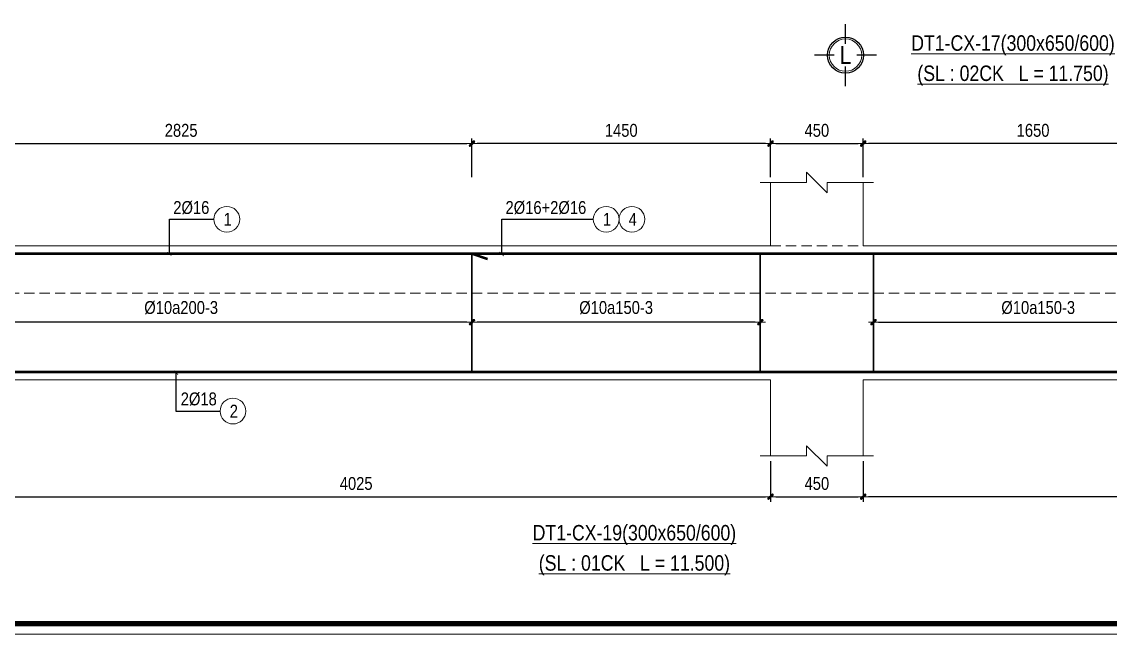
# Model space of a CAD drawing. Header units: millimetres. Extents: x 397144 to 8960116, y 345581 to 674207.
# Drawn here: x 4935623 to 4940909, y 602485 to 605460 of the extents above; entities that cross this region are included whole.
import ezdxf
from ezdxf.enums import TextEntityAlignment as Align
from ezdxf.xclip import XClip

# ---------------------------------------------------------------- set-up
doc = ezdxf.new("R2010")
doc.units = ezdxf.units.MM
doc.header["$XCLIPFRAME"] = 0
doc.header["$PDSIZE"] = -10
doc.linetypes.add('HIDDEN', pattern=[0.375, 0.25, -0.125])
doc.layers.get('0').update_dxf_attribs({"linetype": 'CONTINUOUS'})
doc.layers.get('Defpoints').update_dxf_attribs({"color": 12, "linetype": 'CONTINUOUS'})
for name, color, linetype, lineweight in [('2', 2, 'CONTINUOUS', 20), ('CDAI', 8, 'CONTINUOUS', 30), ('CTHEP', 2, 'CONTINUOUS', 50), ('DBAO', 3, 'CONTINUOUS', 20), ('DGIONG', 4, 'CONTINUOUS', 13), ('KTH', 150, 'CONTINUOUS', 5), ('Net khuat', 8, 'HIDDEN', 13), ('STICK', 1, 'CONTINUOUS', 9), ('TEXT', 7, 'CONTINUOUS', 15)]:
    doc.layers.add(name, color=color, linetype=linetype, lineweight=lineweight)
doc.layers.add('8', color=8, linetype='CONTINUOUS')
doc.styles.add('HELVECONDENSE', font='VHELVCN_0.TTF')
doc.styles.add('Star-HelCon', font='VHELVCN_0.TTF')
doc.styles.add('TTP-HelCon', font='VHELVCN_0.TTF')
doc.styles.add('VNI-HELVE-CONDENSE', font='VHELVCN_0.TTF')
doc.dimstyles.new('kc-25', dxfattribs={"dimtxt": 62.5, "dimasz": 20, "dimexe": 20, "dimexo": 50, "dimgap": 25, "dimtad": 3, "dimdec": 0, "dimzin": 0, "dimdsep": 46, "dimtxsty": 'VNI-HELVE-CONDENSE', "dimblk": 'DIM', "dimcen": 2.5, "dimclrd": 256, "dimclre": 154, "dimclrt": 7, "dimaunit": 1, "dimadec": 0, "dimazin": 0, "dimtfac": 1, "dimtdec": 0, "dimtix": 1, "dimtmove": 0, "dimatfit": 3, "dimldrblk": 'DOT', "dimfxl": 1, "dimtolj": 1, "dimtzin": 0, "dimarcsym": 0})
doc.dimstyles.new('TTP-25', dxfattribs={"dimscale": 25, "dimtxt": 2.5, "dimasz": 1, "dimexe": 1, "dimexo": 1, "dimgap": 0.09, "dimtad": 0, "dimdec": 4, "dimrnd": 5, "dimzin": 9, "dimdsep": 46, "dimtxsty": 'TTP-HelCon', "dimblk": 'Stick1', "dimcen": 0.09, "dimdle": 1.5, "dimclrd": 256, "dimclre": 256, "dimclrt": 7, "dimadec": 0, "dimazin": 0, "dimtfac": 1, "dimtdec": 4, "dimtmove": 0, "dimatfit": 3, "dimldrblk": '_ArchTick1', "dimfxl": 1, "dimtvp": 1, "dimtolj": 1, "dimtzin": 0, "dimarcsym": 0})

# ---------------------------------------------------------------- blocks, each defined once
blk = doc.blocks.new('DIM')
h = blk.add_hatch(color=1)
h.paths.add_polyline_path([(0.49, 0.29, 1), (0.29, 0.49), (-0.19, 0), (0.19, 0)])
h.paths.add_polyline_path([(0.19, 0), (-0.19, 0), (-0.49, -0.29, 1), (-0.29, -0.49)])
at = {"color": 9}
for p, q in [((-0.19, 0), (-1.5, 0)), ((0.19, 0), (1.5, 0))]:
    blk.add_line(p, q, dxfattribs=at)
at = {"color": 1}
for p, q in [((-0.49, -0.29), (0.29, 0.49)), ((-0.29, -0.49), (0.49, 0.29)), ((-0.19, 0), (0.19, 0))]:
    blk.add_line(p, q, dxfattribs=at)
blk.add_arc((-0.39, -0.39), 0.138, 135, 315, dxfattribs=at)
blk = doc.blocks.new('Stick1')
at = {"layer": 'STICK'}
h = blk.add_hatch(color=256, dxfattribs=at)
edge = h.paths.add_edge_path()
edge.add_line((0.3, 0.5), (-0.5, -0.3))
edge.add_arc((-0.4, -0.4), 0.141, 135, 315)
edge.add_line((-0.3, -0.5), (0.5, 0.3))
edge.add_arc((0.4, 0.4), 0.141, 315, 495)
blk.add_line((1, 0), (-1, 0), dxfattribs=at)
blk.add_lwpolyline([(0.3, 0.5), (-0.5, -0.3, 1), (-0.3, -0.5), (0.5, 0.3, 1), (0.3, 0.5, 1)], format="xyb", dxfattribs=at)
blk = doc.blocks.new('*D571')
at = {"layer": 'Defpoints', "color": 0, "transparency": 16777216}
for p in [(4934984.7, 604075), (4937809.7, 604071), (4934984.7, 604001)]:
    blk.add_point(p, dxfattribs=at)
at = {"layer": 'KTH', "lineweight": -2, "transparency": 16777216}
for p, q in [((4934984.7, 604050), (4934984.7, 603976)), ((4937809.7, 604046), (4937809.7, 603976)), ((4937784.7, 604001), (4935009.7, 604001))]:
    blk.add_line(p, q, dxfattribs=at)
at = {"layer": 'KTH', "lineweight": -2, "transparency": 16777216, "xscale": 25, "yscale": 25, "zscale": 25, "rotation": 180}
blk.add_blockref('Stick1', (4934984.7, 604001), dxfattribs=at)
at = {"layer": 'KTH', "lineweight": -2, "transparency": 16777216, "xscale": 25, "yscale": 25, "zscale": 25}
blk.add_blockref('Stick1', (4937809.7, 604001), dxfattribs=at)
at = {"layer": 'KTH', "color": 7, "transparency": 16777216, "insert": (4936397.2, 604070.9), "char_height": 62.5, "attachment_point": 5, "style": 'TTP-HelCon'}
blk.add_mtext('\\A1;Þ10a200-3', dxfattribs=at)
blk = doc.blocks.new('_ArchTick1')
at = {"color": 0, "const_width": 3.81}
blk.add_lwpolyline([(-12.7, -12.7), (12.7, 12.7)], dxfattribs=at)
blk = doc.blocks.new('*D578')
at = {"layer": 'Defpoints', "color": 0, "transparency": 16777216}
for p in [(4937809.7, 604868.4), (4934984.7, 604679.4), (4937809.7, 604679.4)]:
    blk.add_point(p, dxfattribs=at)
at = {"layer": 'KTH', "lineweight": -2, "transparency": 16777216}
for p, q in [((4934984.7, 604704.4), (4934984.7, 604893.4)), ((4935009.7, 604868.4), (4937784.7, 604868.4)), ((4937809.7, 604704.4), (4937809.7, 604893.4))]:
    blk.add_line(p, q, dxfattribs=at)
at = {"layer": 'KTH', "lineweight": -2, "transparency": 16777216, "xscale": 25, "yscale": 25, "zscale": 25, "rotation": 180}
blk.add_blockref('Stick1', (4934984.7, 604868.4), dxfattribs=at)
at = {"layer": 'KTH', "lineweight": -2, "transparency": 16777216, "xscale": 25, "yscale": 25, "zscale": 25}
blk.add_blockref('Stick1', (4937809.7, 604868.4), dxfattribs=at)
at = {"layer": 'KTH', "color": 7, "transparency": 16777216, "insert": (4936397.2, 604932.2), "char_height": 62.5, "attachment_point": 5, "style": 'TTP-HelCon'}
blk.add_mtext('\\A1;2825', dxfattribs=at)
blk = doc.blocks.new('*D584')
at = {"layer": 'Defpoints', "color": 0, "transparency": 16777216}
for p in [(4939709.7, 604868.4), (4939259.7, 604679.4), (4939709.7, 604679.4)]:
    blk.add_point(p, dxfattribs=at)
at = {"layer": 'KTH', "lineweight": -2, "transparency": 16777216}
for p, q in [((4939259.7, 604704.4), (4939259.7, 604893.4)), ((4939284.7, 604868.4), (4939684.7, 604868.4)), ((4939709.7, 604704.4), (4939709.7, 604893.4))]:
    blk.add_line(p, q, dxfattribs=at)
at = {"layer": 'KTH', "lineweight": -2, "transparency": 16777216, "xscale": 25, "yscale": 25, "zscale": 25, "rotation": 180}
blk.add_blockref('Stick1', (4939259.7, 604868.4), dxfattribs=at)
at = {"layer": 'KTH', "lineweight": -2, "transparency": 16777216, "xscale": 25, "yscale": 25, "zscale": 25}
blk.add_blockref('Stick1', (4939709.7, 604868.4), dxfattribs=at)
at = {"layer": 'KTH', "color": 7, "transparency": 16777216, "insert": (4939484.7, 604932.2), "char_height": 62.5, "attachment_point": 5, "style": 'TTP-HelCon'}
blk.add_mtext('\\A1;450', dxfattribs=at)
blk = doc.blocks.new('*D585')
at = {"layer": 'Defpoints', "color": 0, "transparency": 16777216}
for p in [(4937809.7, 604868.4), (4937809.7, 604679.4), (4939259.7, 604679.4)]:
    blk.add_point(p, dxfattribs=at)
at = {"layer": 'KTH', "lineweight": -2, "transparency": 16777216}
for p, q in [((4937809.7, 604704.4), (4937809.7, 604893.4)), ((4939234.7, 604868.4), (4937834.7, 604868.4)), ((4939259.7, 604704.4), (4939259.7, 604893.4))]:
    blk.add_line(p, q, dxfattribs=at)
at = {"layer": 'KTH', "lineweight": -2, "transparency": 16777216, "xscale": 25, "yscale": 25, "zscale": 25, "rotation": 180}
blk.add_blockref('Stick1', (4937809.7, 604868.4), dxfattribs=at)
at = {"layer": 'KTH', "lineweight": -2, "transparency": 16777216, "xscale": 25, "yscale": 25, "zscale": 25}
blk.add_blockref('Stick1', (4939259.7, 604868.4), dxfattribs=at)
at = {"layer": 'KTH', "color": 7, "transparency": 16777216, "insert": (4938534.7, 604932.2), "char_height": 62.5, "attachment_point": 5, "style": 'TTP-HelCon'}
blk.add_mtext('\\A1;1450', dxfattribs=at)
blk = doc.blocks.new('*D586')
at = {"layer": 'Defpoints', "color": 0, "transparency": 16777216}
for p in [(4939709.7, 604868.4), (4939709.7, 604679.4), (4941359.7, 604679.4)]:
    blk.add_point(p, dxfattribs=at)
at = {"layer": 'KTH', "lineweight": -2, "transparency": 16777216}
for p, q in [((4939709.7, 604704.4), (4939709.7, 604893.4)), ((4941334.7, 604868.4), (4939734.7, 604868.4)), ((4941359.7, 604704.4), (4941359.7, 604893.4))]:
    blk.add_line(p, q, dxfattribs=at)
at = {"layer": 'KTH', "lineweight": -2, "transparency": 16777216, "xscale": 25, "yscale": 25, "zscale": 25, "rotation": 180}
blk.add_blockref('Stick1', (4939709.7, 604868.4), dxfattribs=at)
at = {"layer": 'KTH', "lineweight": -2, "transparency": 16777216, "xscale": 25, "yscale": 25, "zscale": 25}
blk.add_blockref('Stick1', (4941359.7, 604868.4), dxfattribs=at)
at = {"layer": 'KTH', "color": 7, "transparency": 16777216, "insert": (4940534.7, 604932.2), "char_height": 62.5, "attachment_point": 5, "style": 'TTP-HelCon'}
blk.add_mtext('\\A1;1650', dxfattribs=at)
blk = doc.blocks.new('*D589')
at = {"layer": 'Defpoints', "color": 0, "transparency": 16777216}
for p in [(4939259.7, 603351), (4935234.7, 603271), (4939259.7, 603153)]:
    blk.add_point(p, dxfattribs=at)
at = {"layer": 'KTH', "lineweight": -2, "transparency": 16777216}
for p, q in [((4939259.7, 603326), (4939259.7, 603128)), ((4935234.7, 603246), (4935234.7, 603128)), ((4935259.7, 603153), (4939234.7, 603153))]:
    blk.add_line(p, q, dxfattribs=at)
at = {"layer": 'KTH', "lineweight": -2, "transparency": 16777216, "xscale": 25, "yscale": 25, "zscale": 25, "rotation": 180}
blk.add_blockref('Stick1', (4935234.7, 603153), dxfattribs=at)
at = {"layer": 'KTH', "lineweight": -2, "transparency": 16777216, "xscale": 25, "yscale": 25, "zscale": 25}
blk.add_blockref('Stick1', (4939259.7, 603153), dxfattribs=at)
at = {"layer": 'KTH', "color": 7, "transparency": 16777216, "insert": (4937247.2, 603216.9), "char_height": 62.5, "attachment_point": 5, "style": 'TTP-HelCon'}
blk.add_mtext('\\A1;4025', dxfattribs=at)
blk = doc.blocks.new('*D590')
at = {"layer": 'Defpoints', "color": 0, "transparency": 16777216}
for p in [(4939709.7, 603351), (4944734.7, 603271), (4939709.7, 603153)]:
    blk.add_point(p, dxfattribs=at)
at = {"layer": 'KTH', "lineweight": -2, "transparency": 16777216}
for p, q in [((4939709.7, 603326), (4939709.7, 603128)), ((4944734.7, 603246), (4944734.7, 603128)), ((4944709.7, 603153), (4939734.7, 603153))]:
    blk.add_line(p, q, dxfattribs=at)
at = {"layer": 'KTH', "lineweight": -2, "transparency": 16777216, "xscale": 25, "yscale": 25, "zscale": 25, "rotation": 180}
blk.add_blockref('Stick1', (4939709.7, 603153), dxfattribs=at)
at = {"layer": 'KTH', "lineweight": -2, "transparency": 16777216, "xscale": 25, "yscale": 25, "zscale": 25}
blk.add_blockref('Stick1', (4944734.7, 603153), dxfattribs=at)
at = {"layer": 'KTH', "color": 7, "transparency": 16777216, "insert": (4942222.2, 603216.9), "char_height": 62.5, "attachment_point": 5, "style": 'TTP-HelCon'}
blk.add_mtext('\\A1;5025', dxfattribs=at)
blk = doc.blocks.new('*D591')
at = {"layer": 'Defpoints', "color": 0, "transparency": 16777216}
for p in [(4939259.7, 603351), (4939709.7, 603351), (4939709.7, 603153)]:
    blk.add_point(p, dxfattribs=at)
at = {"layer": 'KTH', "lineweight": -2, "transparency": 16777216}
for p, q in [((4939259.7, 603326), (4939259.7, 603128)), ((4939709.7, 603326), (4939709.7, 603128)), ((4939284.7, 603153), (4939684.7, 603153))]:
    blk.add_line(p, q, dxfattribs=at)
at = {"layer": 'KTH', "lineweight": -2, "transparency": 16777216, "xscale": 25, "yscale": 25, "zscale": 25, "rotation": 180}
blk.add_blockref('Stick1', (4939259.7, 603153), dxfattribs=at)
at = {"layer": 'KTH', "lineweight": -2, "transparency": 16777216, "xscale": 25, "yscale": 25, "zscale": 25}
blk.add_blockref('Stick1', (4939709.7, 603153), dxfattribs=at)
at = {"layer": 'KTH', "color": 7, "transparency": 16777216, "insert": (4939484.7, 603216.9), "char_height": 62.5, "attachment_point": 5, "style": 'TTP-HelCon'}
blk.add_mtext('\\A1;450', dxfattribs=at)
blk = doc.blocks.new('dau truc')
blk.add_circle((0, 0), 180)
at = {"layer": '8'}
for p, q in [((0, 127), (0, 345)), ((-127, 0), (-345, 0)), ((345, 0), (127, 0)), ((0, -345), (0, -127))]:
    blk.add_line(p, q, dxfattribs=at)
blk.add_circle((0, 0), 200, dxfattribs=at)
at = {"layer": 'TEXT', "style": 'HELVECONDENSE'}
blk.add_attdef('A', text='', height=233, dxfattribs=at).set_placement((0, 0), align=Align.MIDDLE)
blk = doc.blocks.new('*D607')
at = {"layer": 'Defpoints', "color": 0, "transparency": 16777216}
for p in [(4937809.7, 604075), (4939209.7, 604058.5), (4937809.7, 604001)]:
    blk.add_point(p, dxfattribs=at)
at = {"layer": 'KTH', "lineweight": -2, "transparency": 16777216}
for p, q in [((4937809.7, 604050), (4937809.7, 603976)), ((4939209.7, 604033.5), (4939209.7, 603976)), ((4939184.7, 604001), (4937834.7, 604001))]:
    blk.add_line(p, q, dxfattribs=at)
at = {"layer": 'KTH', "lineweight": -2, "transparency": 16777216, "xscale": 25, "yscale": 25, "zscale": 25, "rotation": 180}
blk.add_blockref('Stick1', (4937809.7, 604001), dxfattribs=at)
at = {"layer": 'KTH', "lineweight": -2, "transparency": 16777216, "xscale": 25, "yscale": 25, "zscale": 25}
blk.add_blockref('Stick1', (4939209.7, 604001), dxfattribs=at)
at = {"layer": 'KTH', "color": 7, "transparency": 16777216, "insert": (4938509.7, 604070.9), "char_height": 62.5, "attachment_point": 5, "style": 'TTP-HelCon'}
blk.add_mtext('\\A1;Þ10a150-3', dxfattribs=at)
blk = doc.blocks.new('*D610')
at = {"layer": 'Defpoints', "color": 0, "transparency": 16777216}
for p in [(4941359.7, 604075), (4939759.7, 604058.5), (4941359.7, 604001)]:
    blk.add_point(p, dxfattribs=at)
at = {"layer": 'KTH', "lineweight": -2, "transparency": 16777216}
for p, q in [((4939759.7, 604033.5), (4939759.7, 603976)), ((4941359.7, 604050), (4941359.7, 603976)), ((4939784.7, 604001), (4941334.7, 604001))]:
    blk.add_line(p, q, dxfattribs=at)
at = {"layer": 'KTH', "lineweight": -2, "transparency": 16777216, "xscale": 25, "yscale": 25, "zscale": 25, "rotation": 180}
blk.add_blockref('Stick1', (4939759.7, 604001), dxfattribs=at)
at = {"layer": 'KTH', "lineweight": -2, "transparency": 16777216, "xscale": 25, "yscale": 25, "zscale": 25}
blk.add_blockref('Stick1', (4941359.7, 604001), dxfattribs=at)
at = {"layer": 'KTH', "color": 7, "transparency": 16777216, "insert": (4940559.7, 604070.9), "char_height": 62.5, "attachment_point": 5, "style": 'TTP-HelCon'}
blk.add_mtext('\\A1;Þ10a150-3', dxfattribs=at)
blk = doc.blocks.new('CHG_XX_Khung ten')
blk.add_lwpolyline([(15, 579), (826, 579), (826, 15), (15, 15)], close=True)
at = {"color": 4, "linetype": 'Continuous', "const_width": 1}
blk.add_lwpolyline([(17, 577), (824, 577), (824, 17), (17, 17)], close=True, dxfattribs=at)
blk = doc.blocks.new('CX26')
at = {"layer": 'CTHEP'}
blk.add_line((5058990.32788, 546786.46273), (5097842.02123, 546786.41461), dxfattribs=at)
for points in [[(5098025.38601, 546467.2151), (5098025.38601, 547095.40231), (5058836.60282, 547095.46705), (5058836.60282, 546469.20456)], [(5058871.81958, 546849.86797), (5058871.81958, 546473.47789), (5058871.81958, 546473.47789), (5059405.47064, 546473.45484), (5065606.60282, 546473.42655), (5066180.64833, 546473.42466), (5097991.31059, 546473.40252), (5097991.31059, 546996.27803)]]:
    blk.add_lwpolyline(points, dxfattribs=at)
at = {"layer": 'DBAO'}
blk.add_lwpolyline([(5090956.60421, 546434.3673), (5098055.38602, 546434.35991), (5098055.38602, 547134.35662), (5065754.50907, 547134.40146)], dxfattribs=at)
at = {"layer": 'Net khuat', "ltscale": 200}
blk.add_lwpolyline([(5058806.60282, 546904.47786), (5098055.38602, 546904.47786)], dxfattribs=at)

msp = doc.modelspace()

# ---------------------------------------------------------------- linework, layer by layer
at = {"layer": 'CDAI', "ltscale": 52.5}
for p, q in [((4937809.73212, 604336.00344), (4937809.73212, 603756.00344)), ((4939209.73212, 604336.00344), (4939209.73212, 603756.00344)), ((4939759.73212, 604336.00344), (4939759.73212, 603756.00344))]:
    msp.add_line(p, q, dxfattribs=at)
at = {"layer": 'CTHEP'}
msp.add_line((4937884.73212, 604307.00344), (4937809.73212, 604332.00344), dxfattribs=at)
for points in [[(4945834.73212, 603759.95145), (4945834.73212, 603759.95145), (4945834.73212, 604312.00344, 0.4142135624), (4945814.73212, 604332.00344), (4933149.73176, 604332.00344, 0.414213562), (4933129.73176, 604312.00344), (4933129.73176, 603755.87143), (4933129.73176, 603755.87143)], [(4933177.37712, 604159.28091), (4933177.37712, 604159.28091), (4933177.37712, 603780.00344, 0.414213562), (4933197.37712, 603760.00344), (4945784.73212, 603760.00344), (4945784.73212, 604137.73035)]]:
    msp.add_lwpolyline(points, format="xyb", dxfattribs=at)
at = {"layer": 'DBAO'}
for points in [[(4933534.73176, 604679.39778), (4933534.73176, 604371.00344), (4939259.73212, 604371.00344)], [(4939259.73212, 604679.39778), (4939259.73212, 604371.00344)], [(4939709.73212, 604371.00344), (4945434.73212, 604371.00344), (4945434.73212, 604679.39778)], [(4939709.73212, 604679.39778), (4939709.73212, 604371.00344)], [(4933534.73176, 603351.00344), (4933534.73176, 603721.00344), (4939259.73212, 603721.00344)], [(4939259.73212, 603351.00344), (4939259.73212, 603721.00344)], [(4939709.73212, 603721.00344), (4945434.73212, 603721.00344), (4945434.73212, 603351.00344)], [(4939709.73212, 603351.00344), (4939709.73212, 603721.00344)]]:
    msp.add_lwpolyline(points, dxfattribs=at)
at = {"layer": 'DGIONG'}
for points in [[(4939209.73212, 604679.39778), (4939434.73212, 604679.39778), (4939434.73212, 604729.39778), (4939534.73212, 604629.39778), (4939534.73212, 604679.39778), (4939759.73212, 604679.39778)], [(4939209.73212, 603351.00344), (4939434.73212, 603351.00344), (4939434.73212, 603401.00344), (4939534.73212, 603301.00344), (4939534.73212, 603351.00344), (4939759.73212, 603351.00344)]]:
    msp.add_lwpolyline(points, dxfattribs=at)
for centre in [(4936619.13928, 604500.51255), (4936649.00037, 603568.95918)]:
    msp.add_circle(centre, 62.5, dxfattribs=at)
at = {"layer": 'Net khuat', "ltscale": 200}
for p, q in [((4939259.73212, 604371.00344), (4939709.73212, 604371.00344)), ((4933534.73176, 604141.00344), (4945434.73212, 604141.00344))]:
    msp.add_line(p, q, dxfattribs=at)

# ---------------------------------------------------------------- block references
at = {"layer": '2', "ltscale": 300}
ref = msp.add_blockref('dau truc', (4939623.71158, 605297.83312), dxfattribs=dict(at, xscale=0.4367131292819977, yscale=0.4367131292819977, zscale=0.4367131292819977))
ref.add_attrib('A', 'L', dxfattribs={"layer": 'TEXT', "height": 87.5, "style": 'HELVECONDENSE'}).set_placement((4939623.71158, 605297.83312), align=Align.MIDDLE)
at = {"layer": 'DBAO'}
ref = msp.add_blockref('CX26', (-135878.29327, 58168.15446), dxfattribs=at)
XClip(ref).set_block_clipping_path([(5090171.0336859869, 545477.3242874676), (5098160.3624165934, 547795.0708696508)])

# ---------------------------------------------------------------- texts
at = {"layer": 'TEXT', "style": 'TTP-HelCon'}
for s, p in [('%%UDT1-CX-17(300x650/600)', (4940437.19005, 605319.15011)), ('%%U(SL : 02CK   L = 11.750)', (4940437.19005, 605172.25551)), ('%%UDT1-CX-19(300x650/600)', (4938598.55644, 602940.74683)), ('%%U(SL : 01CK   L = 11.500)', (4938598.55644, 602793.85223))]:
    msp.add_text(s, height=75, dxfattribs=at).set_placement(p, align=Align.CENTER)
for s, p in [('2Þ16', (4936359.01539, 604526.36549)), ('2Þ18', (4936395.19251, 603596.85623))]:
    msp.add_text(s, height=62.5, dxfattribs=at).set_placement(p)
at = {"layer": 'TEXT', "style": 'Star-HelCon'}
for s, p in [('1', (4936623.30594, 604500.51255)), ('2', (4936653.16704, 603568.95918))]:
    msp.add_text(s, height=62.5, dxfattribs=at).set_placement(p, align=Align.MIDDLE)

# ---------------------------------------------------------------- dimensions: what is measured, and where the dimension line sits
at = {"layer": 'KTH'}
for base, p1, p2, picture, middle in [((4937809.73212, 604868.39778), (4934984.73176, 604679.39778), (4937809.73212, 604679.39778), '*D578', (4936397.23194, 604932.23111)), ((4939709.73212, 604868.39778), (4939259.73212, 604679.39778), (4939709.73212, 604679.39778), '*D584', (4939484.73212, 604932.23111)), ((4939259.73212, 603153.02557), (4935234.73196, 603271.02557), (4939259.73212, 603351.00344), '*D589', (4937247.23204, 603216.8589)), ((4939709.73212, 603153.02557), (4939259.73212, 603351.00344), (4939709.73212, 603351.00344), '*D591', (4939484.73212, 603216.8589))]:
    dim = msp.add_linear_dim(base=base, p1=p1, p2=p2, angle=180, dimstyle='TTP-25', override={"dimtmove": 1}, dxfattribs=at)
    dim.commit()
    dim.dimension.update_dxf_attribs({"geometry": picture, "text_midpoint": middle})
for base, p1, p2, picture, middle in [((4937809.73212, 604868.39778), (4939259.73212, 604679.39778), (4937809.73212, 604679.39778), '*D585', (4938534.73212, 604932.23111)), ((4939709.73212, 604868.39778), (4941359.73212, 604679.39778), (4939709.73212, 604679.39778), '*D586', (4940534.73212, 604932.23111)), ((4939709.73212, 603153.02557), (4944734.73196, 603271.02557), (4939709.73212, 603351.00344), '*D590', (4942222.23204, 603216.8589))]:
    dim = msp.add_linear_dim(base=base, p1=p1, p2=p2, dimstyle='TTP-25', override={"dimtmove": 1}, dxfattribs=at)
    dim.commit()
    dim.dimension.update_dxf_attribs({"geometry": picture, "text_midpoint": middle})
for base, p1, p2, text, picture, middle in [((4934984.73176, 604000.99026), (4937809.73212, 604071.00344), (4934984.73176, 604074.99027), 'Þ10a200-3', '*D571', (4936397.23194, 604070.90692)), ((4937809.73212, 604000.99026), (4939209.73212, 604058.46361), (4937809.73212, 604074.99027), 'Þ10a150-3', '*D607', (4938509.73212, 604070.90692))]:
    dim = msp.add_linear_dim(base=base, p1=p1, p2=p2, angle=180, text=text, dimstyle='TTP-25', override={"dimtmove": 1}, dxfattribs=at)
    dim.commit()
    dim.dimension.update_dxf_attribs({"geometry": picture, "text_midpoint": middle})
dim = msp.add_linear_dim(base=(4941359.73212, 604000.99026), p1=(4939759.73212, 604058.46361), p2=(4941359.73212, 604074.99027), text='Þ10a150-3', dimstyle='TTP-25', override={"dimtmove": 1}, dxfattribs=at)
dim.commit()
dim.dimension.update_dxf_attribs({"geometry": '*D610', "text_midpoint": (4940559.73212, 604070.90692)})

# ---------------------------------------------------------------- leaders
at = {"layer": 'DGIONG'}
for points in [[(4936340.50362, 604332.00344), (4936340.50336, 604500.51255), (4936556.63928, 604500.51255)], [(4936372.18074, 603756.00344), (4936372.18047, 603568.95918), (4936586.50037, 603568.95918)]]:
    msp.add_leader(points, dimstyle='kc-25', override={"dimtad": 0, "dimldrblk": 'ArchTick', "dimfxl": 100, "dimarcsym": 1}, dxfattribs=at)

# ---------------------------------------------------------------- next in the draw order: block references
at = {"layer": 'KTH', "ltscale": 0.8, "xscale": 25.92478421702978, "yscale": 25.92478421702978, "zscale": 25.92478421702978}
msp.add_blockref('CHG_XX_Khung ten', (4931850.59969, 602096.26671), dxfattribs=at)

# ---------------------------------------------------------------- next in the draw order: linework, layer by layer
at = {"layer": 'DGIONG'}
for centre in [(4938461.52852, 604500.51255), (4938586.52852, 604500.51255)]:
    msp.add_circle(centre, 62.5, dxfattribs=at)

# ---------------------------------------------------------------- next in the draw order: texts
at = {"layer": 'TEXT', "style": 'TTP-HelCon'}
msp.add_text('2Þ16+2Þ16', height=62.5, dxfattribs=at).set_placement((4937972.5265, 604526.36549))
at = {"layer": 'TEXT', "style": 'Star-HelCon'}
for s, p in [('1', (4938465.69519, 604500.51255)), ('4', (4938590.69519, 604500.51255))]:
    msp.add_text(s, height=62.5, dxfattribs=at).set_placement(p, align=Align.MIDDLE)

# ---------------------------------------------------------------- next in the draw order: leaders
at = {"layer": 'DGIONG'}
msp.add_leader([(4937954.01473, 604332.00344), (4937954.01447, 604500.51255), (4938399.02852, 604500.51255)], dimstyle='kc-25', override={"dimtad": 0, "dimldrblk": 'ArchTick', "dimfxl": 100, "dimarcsym": 1}, dxfattribs=at)

doc.saveas('drawing.dxf')
